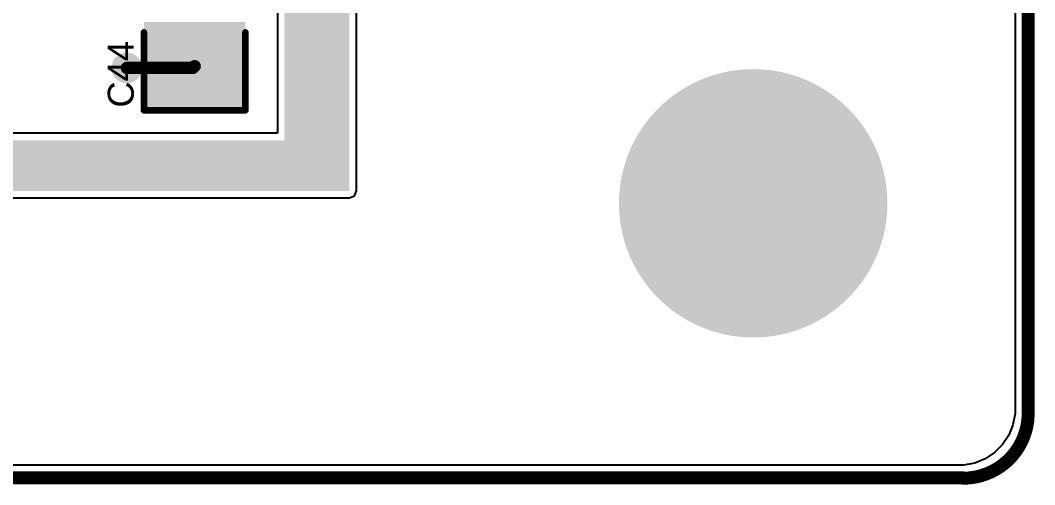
# Model space of a CAD drawing. Header units: inches. Extents: x -3 to 103, y 0 to 40.
# Drawn here: x 80.31 to 100.13, y -0.13 to 8.95 of the extents above; entities that cross this region are included whole.
import ezdxf

# ---------------------------------------------------------------- set-up
doc = ezdxf.new("R2010")
doc.units = ezdxf.units.IN
for name, color, linetype in [('Board Outline', 216, 'Continuous'), ('Bottom Layer', 5, 'Continuous'), ('Bottom Paste', 16, 'Continuous'), ('Bottom Solder', 6, 'Continuous'), ('Multi-Layer', 9, 'Continuous'), ('Pad Holes', 156, 'Continuous'), ('Top Layer', 1, 'Continuous'), ('Top Overlay', 2, 'Continuous'), ('Top Paste', 8, 'Continuous'), ('Top Solder', 216, 'Continuous'), ('Via Holes', 16, 'Continuous')]:
    doc.layers.add(name, color=color, linetype=linetype)
doc.styles.add('Arial', font='', dxfattribs={"height": 0.2})
doc.styles.get('Arial').set_extended_font_data('Arial')

# ---------------------------------------------------------------- blocks, each defined once
blk = doc.blocks.new('C___1206_7')
at = {"layer": 'Top Layer'}
for points in [[(-2.032, 0.889), (-0.508, 0.889), (-0.508, -0.889), (-2.032, -0.889)], [(0.508, 0.889), (2.032, 0.889), (2.032, -0.889), (0.508, -0.889)]]:
    blk.add_hatch(color=1, dxfattribs=at).paths.add_polyline_path(points)
at = {"layer": 'Top Paste'}
for points in [[(-2.032, 0.889), (-0.508, 0.889), (-0.508, -0.889), (-2.032, -0.889)], [(0.508, 0.889), (2.032, 0.889), (2.032, -0.889), (0.508, -0.889)]]:
    blk.add_hatch(color=8, dxfattribs=at).paths.add_polyline_path(points)
at = {"layer": 'Top Solder'}
for points in [[(-2.1336, 0.9905999999999999), (-0.4064, 0.9905999999999999), (-0.4064, -0.9905999999999999), (-2.1336, -0.9905999999999999)], [(0.4064, 0.9905999999999999), (2.1336, 0.9905999999999999), (2.1336, -0.9905999999999999), (0.4064, -0.9905999999999999)]]:
    blk.add_hatch(color=216, dxfattribs=at).paths.add_polyline_path(points)
at = {"layer": 'Top Overlay', "const_width": 0.127}
for points in [[(-2.1336, 0.9905999999999999), (-0.6096, 0.9905999999999999)], [(-2.1336, 0.9905999999999999), (-2.1336, -0.9905999999999999)], [(0.6096, 0.9905999999999999), (2.1336, 0.9905999999999999)], [(2.1336, 0.9905999999999999), (2.1336, -0.9905999999999999)], [(-2.1336, -0.9905999999999999), (-0.6096, -0.9905999999999999)], [(0.6096, -0.9905999999999999), (2.1336, -0.9905999999999999)]]:
    blk.add_lwpolyline(points, dxfattribs=at)
at = {"layer": 'Top Overlay', "const_width": 0.0635}
for points in [[(-2.16535, 0.9905999999999999, 1), (-2.10185, 0.9905999999999999, 1)], [(-2.16535, 0.9905999999999999, 1), (-2.10185, 0.9905999999999999, 1)], [(-0.64135, 0.9905999999999999, 1), (-0.57785, 0.9905999999999999, 1)], [(0.57785, 0.9905999999999999, 1), (0.64135, 0.9905999999999999, 1)], [(2.10185, 0.9905999999999999, 1), (2.16535, 0.9905999999999999, 1)], [(2.10185, 0.9905999999999999, 1), (2.16535, 0.9905999999999999, 1)], [(-2.16535, -0.9905999999999999, 1), (-2.10185, -0.9905999999999999, 1)], [(-2.16535, -0.9905999999999999, 1), (-2.10185, -0.9905999999999999, 1)], [(-0.64135, -0.9905999999999999, 1), (-0.57785, -0.9905999999999999, 1)], [(0.57785, -0.9905999999999999, 1), (0.64135, -0.9905999999999999, 1)], [(2.10185, -0.9905999999999999, 1), (2.16535, -0.9905999999999999, 1)], [(2.10185, -0.9905999999999999, 1), (2.16535, -0.9905999999999999, 1)]]:
    blk.add_lwpolyline(points, format="xyb", close=True, dxfattribs=at)

msp = doc.modelspace()

# ---------------------------------------------------------------- hatches: boundary and pattern name
at = {"layer": 'Bottom Layer'}
h = msp.add_hatch(color=5, dxfattribs=at)
edge = h.paths.add_edge_path()
edge.add_arc((82.39337598, 8.01721282), 0.2999994, 0, 360)
h = msp.add_hatch(color=5, dxfattribs=at)
edge = h.paths.add_edge_path()
edge.add_arc((94.62805814, 5.37196538), 2.50000008, 0, 360)
at = {"layer": 'Bottom Paste'}
h = msp.add_hatch(color=16, dxfattribs=at)
edge = h.paths.add_edge_path()
edge.add_arc((94.62805814, 5.37196538), 2.62202168, 0, 360)
at = {"layer": 'Bottom Solder'}
h = msp.add_hatch(color=6, dxfattribs=at)
edge = h.paths.add_edge_path()
edge.add_arc((82.39337598, 8.01721282), 0.2999994, 0, 360)
h = msp.add_hatch(color=6, dxfattribs=at)
edge = h.paths.add_edge_path()
edge.add_arc((94.62805814, 5.37196538), 2.51500132, 0, 360)
at = {"layer": 'Multi-Layer'}
h = msp.add_hatch(color=9, dxfattribs=at)
edge = h.paths.add_edge_path()
edge.add_arc((94.62805814, 5.37196538), 2.50000008, 0, 360)
at = {"layer": 'Pad Holes'}
h = msp.add_hatch(color=7, dxfattribs=at)
edge = h.paths.add_edge_path()
edge.add_arc((94.62805814, 5.37196538), 1.49999954, 0, 360)
at = {"layer": 'Top Layer'}
msp.add_hatch(color=1, dxfattribs=at).paths.add_polyline_path([(90.0581892, 12.3063), (89.16669999999999, 12.3063), (86.741, 9.8806), (86.741, 5.6134), (70.739, 5.6134), (70.739, 13.40001638), (73.11389999999999, 13.40001638), (73.11389999999999, 12.0523), (74.43469999999999, 12.0523), (74.43469999999999, 7.213599999999999), (77.57159999999999, 7.213599999999999), (77.57159999999999, 10.70709822), (77.58330178, 10.7188), (77.58330178, 11.4808), (79.7687, 11.4808), (79.7687, 6.604), (85.471, 6.604), (85.471, 10.3636572), (88.76781077999999, 13.66046798), (90.0581892, 13.66046798)])
h = msp.add_hatch(color=1, dxfattribs=at)
edge = h.paths.add_edge_path()
edge.add_arc((82.39337598, 8.01721282), 0.2999994, 0, 360)
h = msp.add_hatch(color=1, dxfattribs=at)
edge = h.paths.add_edge_path()
edge.add_arc((94.62805814, 5.37196538), 2.50000008, 0, 360)
at = {"layer": 'Top Paste'}
h = msp.add_hatch(color=8, dxfattribs=at)
edge = h.paths.add_edge_path()
edge.add_arc((94.62805814, 5.37196538), 2.62202168, 0, 360)
at = {"layer": 'Top Solder'}
h = msp.add_hatch(color=216, dxfattribs=at)
edge = h.paths.add_edge_path()
edge.add_arc((94.62805814, 5.37196538), 2.51500132, 0, 360)
at = {"layer": 'Via Holes'}
h = msp.add_hatch(color=7, dxfattribs=at)
edge = h.paths.add_edge_path()
edge.add_arc((82.39337598, 8.01721282), 0.1499997, 0, 360)

# ---------------------------------------------------------------- linework, layer by layer
at = {"layer": 'Board Outline', "const_width": 0.254}
for points in [[(100.00003876, 1.27), (100.00003876, 13.0582543)], [(100.00002606, 1.27), (100.00003876, 1.27)], [(58.71639767999999, 0.0056007), (98.73002606, 0.0056007)]]:
    msp.add_lwpolyline(points, dxfattribs=at)
msp.add_lwpolyline([(100.00002606, 1.27, -0.4142135623730951), (98.73002606, 0)], format="xyb", dxfattribs=at)
at = {"layer": 'Board Outline', "const_width": 0.127}
for points in [[(99.93652605999999, 1.27, 1), (100.06352606, 1.27, 1)], [(99.93652605999999, 1.27, 1), (100.06352606, 1.27, 1)], [(99.93653875999999, 1.27, 1), (100.06353876, 1.27, 1)], [(99.93653875999999, 1.27, 1), (100.06353876, 1.27, 1)], [(98.66652606, 0.0056007, 1), (98.79352605999999, 0.0056007, 1)], [(98.66652606, 0, 1), (98.79352605999999, 0, 1)]]:
    msp.add_lwpolyline(points, format="xyb", close=True, dxfattribs=at)
at = {"layer": 'Bottom Layer'}
for p, q in [((99.7458, 12.827), (99.7458, 1.3716)), ((99.7458, 1.26152402), (99.70285114, 1.04560624)), ((99.7458, 1.3716), (99.7458, 1.26152402)), ((99.70285114, 1.04560624), (99.61860188, 0.84221574)), ((99.61860188, 0.84221574), (99.4962958, 0.6591706399999999)), ((99.4962958, 0.6591706399999999), (99.34062682, 0.50350166)), ((99.34062682, 0.50350166), (99.15758172, 0.38119558)), ((98.73827343999999, 0.254), (59.182, 0.254)), ((98.95419122, 0.29694632), (98.73827343999999, 0.254)), ((99.15758172, 0.38119558), (98.95419122, 0.29694632))]:
    msp.add_line(p, q, dxfattribs=at)
at = {"layer": 'Top Layer'}
for p, q in [((99.7458, 12.827), (99.7458, 1.3716)), ((85.3335352, 10.36365212), (85.3335352, 6.741464799999999)), ((86.87846479999999, 5.6134), (86.87846479999999, 9.82365828)), ((85.3335352, 6.741464799999999), (79.9061648, 6.741464799999999)), ((86.83820326, 5.51619674), (86.87846479999999, 5.6134)), ((70.739, 5.475935199999999), (86.741, 5.475935199999999)), ((86.741, 5.475935199999999), (86.83820326, 5.51619674)), ((99.7458, 1.26152402), (99.70285114, 1.04560624)), ((99.7458, 1.3716), (99.7458, 1.26152402)), ((99.70285114, 1.04560624), (99.61860188, 0.84221574)), ((99.61860188, 0.84221574), (99.4962958, 0.6591706399999999)), ((99.4962958, 0.6591706399999999), (99.34062682, 0.50350166)), ((99.34062682, 0.50350166), (99.15758172, 0.38119558)), ((98.73827343999999, 0.254), (59.182, 0.254)), ((98.95419122, 0.29694632), (98.73827343999999, 0.254)), ((99.15758172, 0.38119558), (98.95419122, 0.29694632))]:
    msp.add_line(p, q, dxfattribs=at)
at = {"layer": 'Top Layer', "const_width": 0.2413}
for points in [[(82.39337598, 8.01721282), (83.68381282, 8.01721282)], [(83.68381282, 8.01721282), (83.71839999999999, 8.0518)]]:
    msp.add_lwpolyline(points, dxfattribs=at)
at = {"layer": 'Top Layer', "const_width": 0.12065}
for points in [[(82.33305098, 8.01721282, 1), (82.45370098, 8.01721282, 1)], [(83.62348782, 8.01721282, 1), (83.74413782, 8.01721282, 1)], [(83.62348782, 8.01721282, 1), (83.74413782, 8.01721282, 1)], [(83.658075, 8.0518, 1), (83.778725, 8.0518, 1)]]:
    msp.add_lwpolyline(points, format="xyb", close=True, dxfattribs=at)

# ---------------------------------------------------------------- block references
at = {"rotation": 90}
msp.add_blockref('C___1206_7', (83.71839999999999, 9.3218), dxfattribs=at)

# ---------------------------------------------------------------- texts
at = {"layer": 'Top Overlay', "style": 'Arial'}
msp.add_text('C44', height=0.508, rotation=90, dxfattribs=at).set_placement((82.52836936, 7.2419845))

doc.saveas('drawing.dxf')
